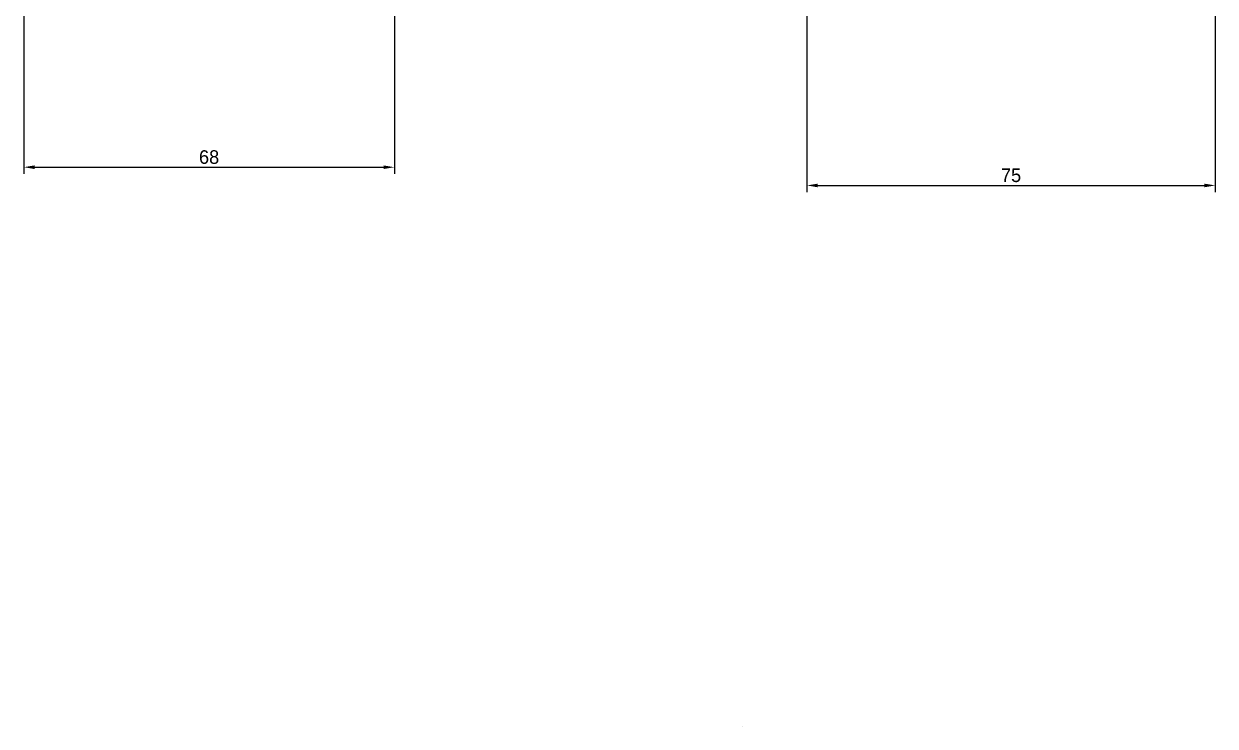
# Model space of a CAD drawing. Header units: millimetres. Extents: x -218071 to -203542, y 15363 to 51382.
# Drawn here: x -217995.4 to -217775.9, y 51000.4 to 51129.8 of the extents above; entities that cross this region are included whole.
import ezdxf

# ---------------------------------------------------------------- set-up
doc = ezdxf.new("R2010")
doc.units = ezdxf.units.MM
doc.header["$LTSCALE"] = 4
doc.layers.add('TPF-DIMENSIONS', color=3, linetype='Continuous')
doc.layers.add('TPF-EQUIPEMENT', color=7, linetype='Continuous')
doc.dimstyles.new('ISO-25', dxfattribs={"dimtxt": 2.5, "dimasz": 2, "dimexe": 1.25, "dimexo": 0.625, "dimtad": 1, "dimtxsty": 'Standard', "dimcen": -2.5, "dimclrt": 256, "dimadec": 0, "dimazin": 0, "dimtfac": 1, "dimtmove": 0, "dimatfit": 3, "dimfxl": 1, "dimarcsym": 0})

# ---------------------------------------------------------------- blocks, each defined once
blk = doc.blocks.new('*D667')
at = {"layer": 'Defpoints', "color": 0, "transparency": 16777216}
for p in [(-217995.39, 51135.54), (-217927.14, 51135.54), (-217927.14, 51103.4)]:
    blk.add_point(p, dxfattribs=at)
at = {"layer": 'TPF-DIMENSIONS', "color": 0, "lineweight": -2, "transparency": 16777216}
for p, q in [((-217995.39, 51134.91), (-217995.39, 51102.15)), ((-217927.14, 51134.91), (-217927.14, 51102.15)), ((-217993.39, 51103.4), (-217929.14, 51103.4))]:
    blk.add_line(p, q, dxfattribs=at)
at = {"layer": 'TPF-DIMENSIONS', "color": 0, "transparency": 16777216}
for points in [[(-217993.39, 51103.73), (-217993.39, 51103.06), (-217995.39, 51103.4)], [(-217929.14, 51103.73), (-217929.14, 51103.06), (-217927.14, 51103.4)]]:
    blk.add_solid(points, dxfattribs=at)
at = {"layer": 'TPF-DIMENSIONS', "transparency": 16777216, "insert": (-217961.27, 51106.52), "char_height": 2.5, "attachment_point": 2}
blk.add_mtext('68', dxfattribs=at)
blk = doc.blocks.new('*D670')
at = {"layer": 'Defpoints', "color": 0, "transparency": 16777216}
for p in [(-217851.15, 51132.2), (-217775.95, 51132.2), (-217775.95, 51100.04)]:
    blk.add_point(p, dxfattribs=at)
at = {"layer": 'TPF-DIMENSIONS', "color": 0, "lineweight": -2, "transparency": 16777216}
for p, q in [((-217851.15, 51131.57), (-217851.15, 51098.79)), ((-217775.95, 51131.57), (-217775.95, 51098.79)), ((-217849.15, 51100.04), (-217777.95, 51100.04))]:
    blk.add_line(p, q, dxfattribs=at)
at = {"layer": 'TPF-DIMENSIONS', "color": 0, "transparency": 16777216}
for points in [[(-217849.15, 51100.37), (-217849.15, 51099.7), (-217851.15, 51100.04)], [(-217777.95, 51100.37), (-217777.95, 51099.7), (-217775.95, 51100.04)]]:
    blk.add_solid(points, dxfattribs=at)
at = {"layer": 'TPF-DIMENSIONS', "transparency": 16777216, "insert": (-217813.55, 51103.16), "char_height": 2.5, "attachment_point": 2}
blk.add_mtext('75', dxfattribs=at)

msp = doc.modelspace()

# ---------------------------------------------------------------- linework, layer by layer
at = {"layer": 'TPF-EQUIPEMENT', "color": 8, "linetype": 'Continuous', "lineweight": 18, "transparency": 33554671}
msp.add_line((-217862.951, 51000.392), (-217862.951, 51000.395), dxfattribs=at)

# ---------------------------------------------------------------- dimensions: what is measured, and where the dimension line sits
at = {"layer": 'TPF-DIMENSIONS', "transparency": 33554671}
for base, p1, p2, picture, middle in [((-217927.143, 51103.398), (-217995.393, 51135.536), (-217927.143, 51135.536), '*D667', (-217961.268, 51103.398)), ((-217775.949, 51100.036), (-217851.149, 51132.2), (-217775.949, 51132.2), '*D670', (-217813.549, 51100.036))]:
    dim = msp.add_linear_dim(base=base, p1=p1, p2=p2, dimstyle='ISO-25', override={"dimdec": 0}, dxfattribs=at)
    dim.commit()
    dim.dimension.update_dxf_attribs({"geometry": picture, "text_midpoint": middle, "dimtype": 160})

doc.saveas('drawing.dxf')
